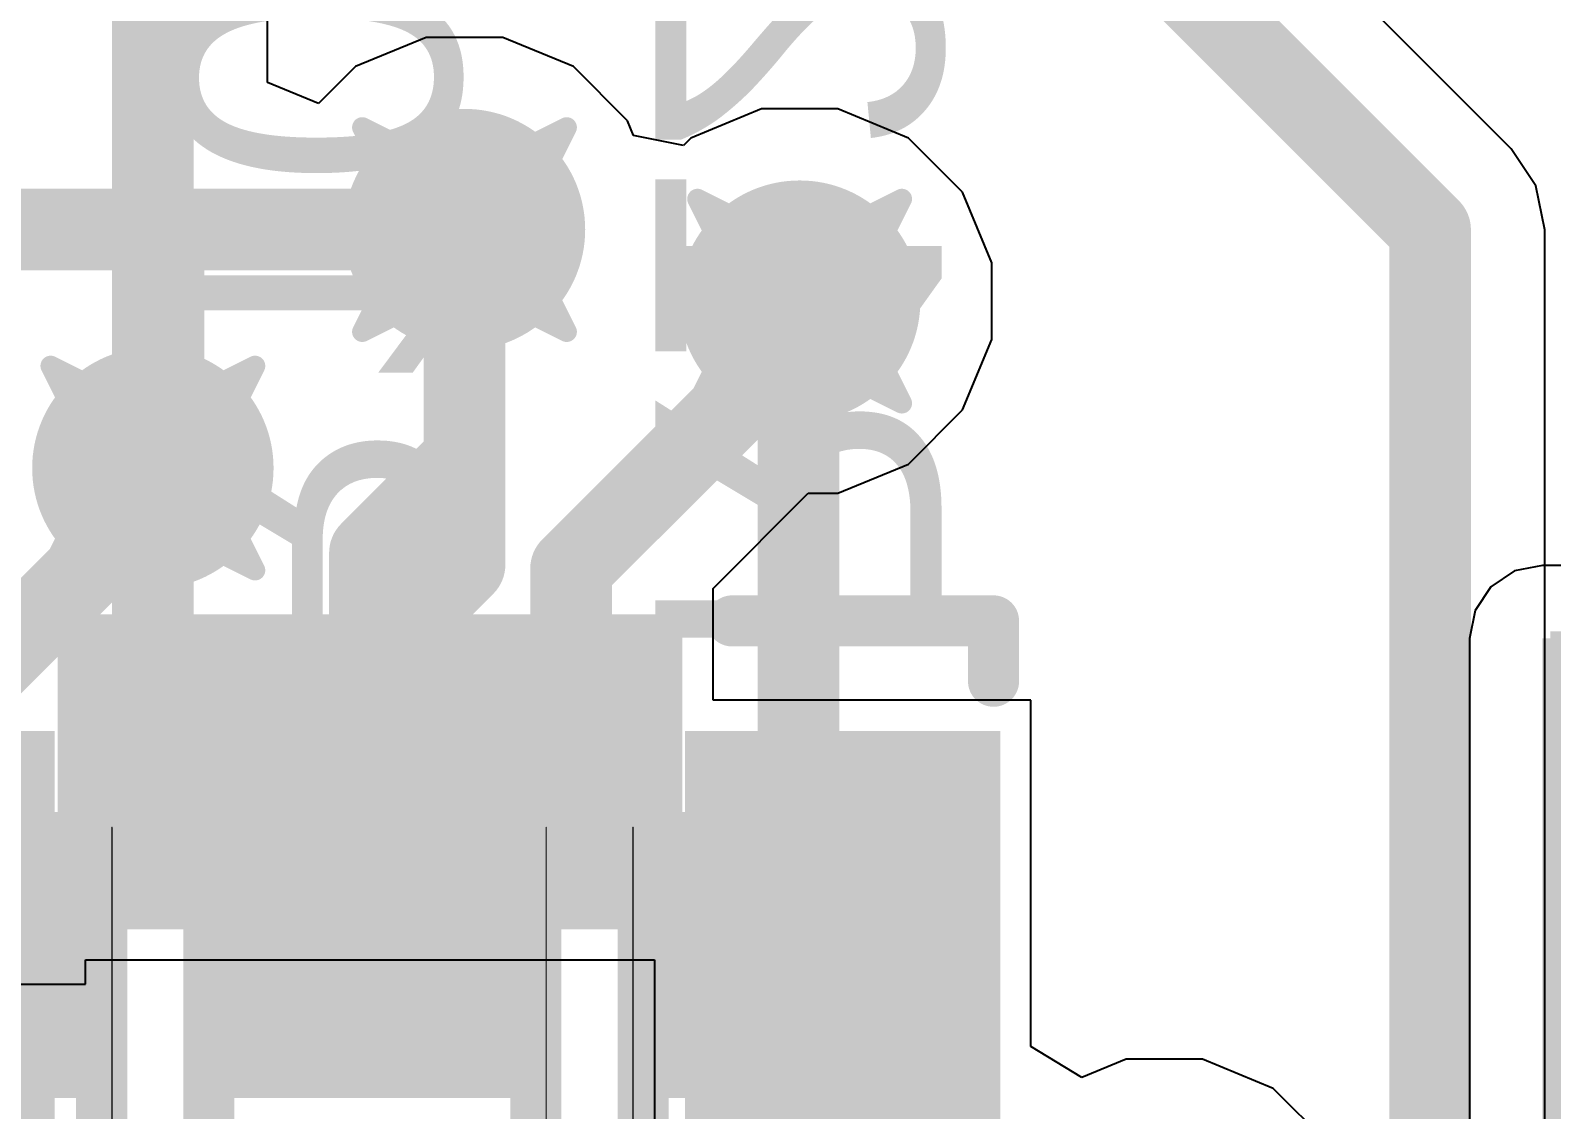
# Model space of a CAD drawing. Header units: inches. Extents: x -8 to 384, y -12 to 64.
# Drawn here: x 17.247 to 21.028, y 6.068 to 8.75 of the extents above; entities that cross this region are included whole.
import ezdxf

# ---------------------------------------------------------------- set-up
doc = ezdxf.new("R2010")
doc.units = ezdxf.units.IN
for name, color, linetype in [('Board_outline', 216, 'Continuous'), ('Bottom Layer', 5, 'Continuous'), ('Bottom Overlay', 54, 'Continuous'), ('Bottom Paste', 16, 'Continuous'), ('Bottom Solder', 6, 'Continuous'), ('Drill Drawing', 1, 'Continuous'), ('Top Layer', 1, 'Continuous'), ('Top Overlay', 2, 'Continuous'), ('Top Paste', 8, 'Continuous'), ('Top Solder', 216, 'Continuous'), ('Via Holes', 16, 'Continuous')]:
    doc.layers.add(name, color=color, linetype=linetype)
doc.styles.add('Arial', font='', dxfattribs={"height": 0.2})
doc.styles.get('Arial').set_extended_font_data('Arial')

# ---------------------------------------------------------------- blocks, each defined once
blk = doc.blocks.new('14_LGA__2_5_3__43')
at = {"layer": 'Top Layer'}
for points in [[(-0.675, 0.635), (-0.675, 1.215), (-0.325, 1.215), (-0.325, 0.635)], [(-0.175, 0.635), (-0.175, 1.215), (0.175, 1.215), (0.175, 0.635)], [(0.325, 0.635), (0.325, 1.215), (0.675, 1.215), (0.675, 0.635)], [(-0.885, 0.575), (-1.465, 0.575), (-1.465, 0.925), (-0.885, 0.925)], [(1.465, 0.575), (0.885, 0.575), (0.885, 0.925), (1.465, 0.925)], [(-0.885, 0.075), (-1.465, 0.075), (-1.465, 0.425), (-0.885, 0.425)], [(1.465, 0.075), (0.885, 0.075), (0.885, 0.425), (1.465, 0.425)], [(-0.885, -0.425), (-1.465, -0.425), (-1.465, -0.075), (-0.885, -0.075)], [(1.465, -0.425), (0.885, -0.425), (0.885, -0.075), (1.465, -0.075)], [(-0.885, -0.925), (-1.465, -0.925), (-1.465, -0.575), (-0.885, -0.575)], [(1.465, -0.925), (0.885, -0.925), (0.885, -0.575), (1.465, -0.575)], [(-0.675, -1.215), (-0.675, -0.635), (-0.325, -0.635), (-0.325, -1.215)], [(-0.175, -1.215), (-0.175, -0.635), (0.175, -0.635), (0.175, -1.215)], [(0.325, -1.215), (0.325, -0.635), (0.675, -0.635), (0.675, -1.215)]]:
    blk.add_hatch(color=1, dxfattribs=at).paths.add_polyline_path(points)
at = {"layer": 'Top Paste'}
for points in [[(-0.675, 0.635), (-0.675, 1.215), (-0.325, 1.215), (-0.325, 0.635)], [(-0.175, 0.635), (-0.175, 1.215), (0.175, 1.215), (0.175, 0.635)], [(0.325, 0.635), (0.325, 1.215), (0.675, 1.215), (0.675, 0.635)], [(-0.885, 0.575), (-1.465, 0.575), (-1.465, 0.925), (-0.885, 0.925)], [(1.465, 0.575), (0.885, 0.575), (0.885, 0.925), (1.465, 0.925)], [(-0.885, 0.075), (-1.465, 0.075), (-1.465, 0.425), (-0.885, 0.425)], [(1.465, 0.075), (0.885, 0.075), (0.885, 0.425), (1.465, 0.425)], [(-0.885, -0.425), (-1.465, -0.425), (-1.465, -0.075), (-0.885, -0.075)], [(1.465, -0.425), (0.885, -0.425), (0.885, -0.075), (1.465, -0.075)], [(-0.885, -0.925), (-1.465, -0.925), (-1.465, -0.575), (-0.885, -0.575)], [(1.465, -0.925), (0.885, -0.925), (0.885, -0.575), (1.465, -0.575)], [(-0.675, -1.215), (-0.675, -0.635), (-0.325, -0.635), (-0.325, -1.215)], [(-0.175, -1.215), (-0.175, -0.635), (0.175, -0.635), (0.175, -1.215)], [(0.325, -1.215), (0.325, -0.635), (0.675, -0.635), (0.675, -1.215)]]:
    blk.add_hatch(color=8, dxfattribs=at).paths.add_polyline_path(points)
at = {"layer": 'Top Solder'}
for points in [[(-0.7766, 0.5334), (-0.7766, 1.3166), (-0.2234, 1.3166), (-0.2234, 0.5334)], [(-0.2766, 0.5334), (-0.2766, 1.3166), (0.2766, 1.3166), (0.2766, 0.5334)], [(0.2234, 0.5334), (0.2234, 1.3166), (0.7766, 1.3166), (0.7766, 0.5334)], [(-0.7834, 0.4734), (-1.5666, 0.4734), (-1.5666, 1.0266), (-0.7834, 1.0266)], [(1.5666, 0.4734), (0.7834, 0.4734), (0.7834, 1.0266), (1.5666, 1.0266)], [(-0.7834, -0.0266), (-1.5666, -0.0266), (-1.5666, 0.5266), (-0.7834, 0.5266)], [(1.5666, -0.0266), (0.7834, -0.0266), (0.7834, 0.5266), (1.5666, 0.5266)], [(-0.7834, -0.5266), (-1.5666, -0.5266), (-1.5666, 0.0266), (-0.7834, 0.0266)], [(1.5666, -0.5266), (0.7834, -0.5266), (0.7834, 0.0266), (1.5666, 0.0266)], [(-0.7834, -1.0266), (-1.5666, -1.0266), (-1.5666, -0.4734), (-0.7834, -0.4734)], [(1.5666, -1.0266), (0.7834, -1.0266), (0.7834, -0.4734), (1.5666, -0.4734)], [(-0.7766, -1.3166), (-0.7766, -0.5334), (-0.2234, -0.5334), (-0.2234, -1.3166)], [(-0.2766, -1.3166), (-0.2766, -0.5334), (0.2766, -0.5334), (0.2766, -1.3166)], [(0.2234, -1.3166), (0.2234, -0.5334), (0.7766, -0.5334), (0.7766, -1.3166)]]:
    blk.add_hatch(color=216, dxfattribs=at).paths.add_polyline_path(points)
at = {"layer": 'Top Overlay'}
for points in [[(-1.55, 1.15, 0.127, 0.127, 0), (-1.55, 1.3, 0.127, 0.127, 0)], [(-1.55, 1.3, 0.127, 0.127, 0), (-0.9, 1.3, 0.127, 0.127, 0)], [(0.9, 1.3, 0.127, 0.127, 0), (1.55, 1.3, 0.127, 0.127, 0)], [(1.55, 1.15, 0.127, 0.127, 0), (1.55, 1.3, 0.127, 0.127, 0)], [(-1.55, -1.3, 0.127, 0.127, 0), (-1.55, -1.15, 0.127, 0.127, 0)], [(1.55, -1.3, 0.127, 0.127, 0), (1.55, -1.15, 0.127, 0.127, 0)], [(-1.55, -1.3, 0.127, 0.127, 0), (-0.9, -1.3, 0.127, 0.127, 0)], [(0.9, -1.3, 0.127, 0.127, 0), (1.55, -1.3, 0.127, 0.127, 0)]]:
    blk.add_lwpolyline(points, format="xyseb", dxfattribs=at)
for points in [[(-1.5817, 1.3, 0.0635, 0.0635, 1), (-1.5182, 1.3, 0.0635, 0.0635, 1)], [(-1.5817, 1.3, 0.0635, 0.0635, 1), (-1.5182, 1.3, 0.0635, 0.0635, 1)], [(-0.9318, 1.3, 0.0635, 0.0635, 1), (-0.8683, 1.3, 0.0635, 0.0635, 1)], [(0.8683, 1.3, 0.0635, 0.0635, 1), (0.9318, 1.3, 0.0635, 0.0635, 1)], [(1.5182, 1.3, 0.0635, 0.0635, 1), (1.5817, 1.3, 0.0635, 0.0635, 1)], [(1.5182, 1.3, 0.0635, 0.0635, 1), (1.5817, 1.3, 0.0635, 0.0635, 1)], [(-1.5817, 1.15, 0.0635, 0.0635, 1), (-1.5182, 1.15, 0.0635, 0.0635, 1)], [(1.5182, 1.15, 0.0635, 0.0635, 1), (1.5817, 1.15, 0.0635, 0.0635, 1)], [(-1.6944, 0.7366, 0.127, 0.127, 1), (-1.8108, 0.7366, 0.127, 0.127, 1)], [(-1.8425, 0.7366, 0.0635, 0.0635, 1), (-1.779, 0.7366, 0.0635, 0.0635, 1)], [(-1.7262, 0.7366, 0.0635, 0.0635, 1), (-1.6627, 0.7366, 0.0635, 0.0635, 1)], [(-1.5817, -1.15, 0.0635, 0.0635, 1), (-1.5182, -1.15, 0.0635, 0.0635, 1)], [(1.5182, -1.15, 0.0635, 0.0635, 1), (1.5817, -1.15, 0.0635, 0.0635, 1)], [(-1.5817, -1.3, 0.0635, 0.0635, 1), (-1.5182, -1.3, 0.0635, 0.0635, 1)], [(-1.5817, -1.3, 0.0635, 0.0635, 1), (-1.5182, -1.3, 0.0635, 0.0635, 1)], [(-0.9318, -1.3, 0.0635, 0.0635, 1), (-0.8683, -1.3, 0.0635, 0.0635, 1)], [(0.8683, -1.3, 0.0635, 0.0635, 1), (0.9318, -1.3, 0.0635, 0.0635, 1)], [(1.5182, -1.3, 0.0635, 0.0635, 1), (1.5817, -1.3, 0.0635, 0.0635, 1)], [(1.5182, -1.3, 0.0635, 0.0635, 1), (1.5817, -1.3, 0.0635, 0.0635, 1)]]:
    blk.add_lwpolyline(points, format="xyseb", close=True, dxfattribs=at)
blk = doc.blocks.new('R__0402_B_54')
at = {"layer": 'Bottom Layer'}
for points in [[(-0.2413, 0.3175), (-0.2413, -0.3175), (-0.6985, -0.3175), (-0.6985, 0.3175)], [(0.6985, 0.3175), (0.6985, -0.3175), (0.2413, -0.3175), (0.2413, 0.3175)]]:
    blk.add_hatch(color=5, dxfattribs=at).paths.add_polyline_path(points)
at = {"layer": 'Bottom Paste'}
for points in [[(-0.2413, 0.3175), (-0.2413, -0.3175), (-0.6985, -0.3175), (-0.6985, 0.3175)], [(0.6985, 0.3175), (0.6985, -0.3175), (0.2413, -0.3175), (0.2413, 0.3175)]]:
    blk.add_hatch(color=16, dxfattribs=at).paths.add_polyline_path(points)
at = {"layer": 'Bottom Solder'}
for points in [[(-0.1397, 0.4191), (-0.1397, -0.4191), (-0.8001, -0.4191), (-0.8001, 0.4191)], [(0.8001, 0.4191), (0.8001, -0.4191), (0.1397, -0.4191), (0.1397, 0.4191)]]:
    blk.add_hatch(color=6, dxfattribs=at).paths.add_polyline_path(points)
at = {"layer": 'Bottom Overlay'}
for points in [[(-0.7874, 0.4064, 0.127, 0.127, 0), (0.7874, 0.4064, 0.127, 0.127, 0)], [(-0.7874, 0.4064, 0.127, 0.127, 0), (-0.7874, -0.4064, 0.127, 0.127, 0)], [(0.7874, 0.4064, 0.127, 0.127, 0), (0.7874, -0.4064, 0.127, 0.127, 0)], [(-0.8128, 0.4318, 0.00323, 0.00323, 0), (0.8128, 0.4318, 0.00323, 0.00323, 0)], [(-0.7874, -0.4064, 0.127, 0.127, 0), (0.7874, -0.4064, 0.127, 0.127, 0)]]:
    blk.add_lwpolyline(points, format="xyseb", dxfattribs=at)
for points in [[(-0.8191, 0.4064, 0.0635, 0.0635, 1), (-0.7556, 0.4064, 0.0635, 0.0635, 1)], [(-0.8191, 0.4064, 0.0635, 0.0635, 1), (-0.7556, 0.4064, 0.0635, 0.0635, 1)], [(0.7556, 0.4064, 0.0635, 0.0635, 1), (0.8191, 0.4064, 0.0635, 0.0635, 1)], [(0.7556, 0.4064, 0.0635, 0.0635, 1), (0.8191, 0.4064, 0.0635, 0.0635, 1)], [(-0.8136, 0.4318, 0.00161, 0.00161, 1), (-0.812, 0.4318, 0.00161, 0.00161, 1)], [(0.812, 0.4318, 0.00161, 0.00161, 1), (0.8136, 0.4318, 0.00161, 0.00161, 1)], [(-0.8191, -0.4064, 0.0635, 0.0635, 1), (-0.7556, -0.4064, 0.0635, 0.0635, 1)], [(-0.8191, -0.4064, 0.0635, 0.0635, 1), (-0.7556, -0.4064, 0.0635, 0.0635, 1)], [(0.7556, -0.4064, 0.0635, 0.0635, 1), (0.8191, -0.4064, 0.0635, 0.0635, 1)], [(0.7556, -0.4064, 0.0635, 0.0635, 1), (0.8191, -0.4064, 0.0635, 0.0635, 1)]]:
    blk.add_lwpolyline(points, format="xyseb", close=True, dxfattribs=at)
blk = doc.blocks.new('R__0402_B_55')
at = {"layer": 'Bottom Layer'}
for points in [[(-0.2413, 0.3175), (-0.2413, -0.3175), (-0.6985, -0.3175), (-0.6985, 0.3175)], [(0.6985, 0.3175), (0.6985, -0.3175), (0.2413, -0.3175), (0.2413, 0.3175)]]:
    blk.add_hatch(color=5, dxfattribs=at).paths.add_polyline_path(points)
at = {"layer": 'Bottom Paste'}
for points in [[(-0.2413, 0.3175), (-0.2413, -0.3175), (-0.6985, -0.3175), (-0.6985, 0.3175)], [(0.6985, 0.3175), (0.6985, -0.3175), (0.2413, -0.3175), (0.2413, 0.3175)]]:
    blk.add_hatch(color=16, dxfattribs=at).paths.add_polyline_path(points)
at = {"layer": 'Bottom Solder'}
for points in [[(-0.1397, 0.4191), (-0.1397, -0.4191), (-0.8001, -0.4191), (-0.8001, 0.4191)], [(0.8001, 0.4191), (0.8001, -0.4191), (0.1397, -0.4191), (0.1397, 0.4191)]]:
    blk.add_hatch(color=6, dxfattribs=at).paths.add_polyline_path(points)
at = {"layer": 'Bottom Overlay'}
for points in [[(0.7874, 0.4064, 0.127, 0.127, 0), (-0.7874, 0.4064, 0.127, 0.127, 0)], [(-0.7874, -0.4064, 0.127, 0.127, 0), (-0.7874, 0.4064, 0.127, 0.127, 0)], [(0.7874, -0.4064, 0.127, 0.127, 0), (0.7874, 0.4064, 0.127, 0.127, 0)], [(0.8128, 0.4318, 0.00323, 0.00323, 0), (-0.8128, 0.4318, 0.00323, 0.00323, 0)], [(0.7874, -0.4064, 0.127, 0.127, 0), (-0.7874, -0.4064, 0.127, 0.127, 0)]]:
    blk.add_lwpolyline(points, format="xyseb", dxfattribs=at)
for points in [[(-0.8191, 0.4064, 0.0635, 0.0635, 1), (-0.7556, 0.4064, 0.0635, 0.0635, 1)], [(-0.8191, 0.4064, 0.0635, 0.0635, 1), (-0.7556, 0.4064, 0.0635, 0.0635, 1)], [(0.7556, 0.4064, 0.0635, 0.0635, 1), (0.8191, 0.4064, 0.0635, 0.0635, 1)], [(0.7556, 0.4064, 0.0635, 0.0635, 1), (0.8191, 0.4064, 0.0635, 0.0635, 1)], [(-0.8136, 0.4318, 0.00161, 0.00161, 1), (-0.812, 0.4318, 0.00161, 0.00161, 1)], [(0.812, 0.4318, 0.00161, 0.00161, 1), (0.8136, 0.4318, 0.00161, 0.00161, 1)], [(-0.8191, -0.4064, 0.0635, 0.0635, 1), (-0.7556, -0.4064, 0.0635, 0.0635, 1)], [(-0.8191, -0.4064, 0.0635, 0.0635, 1), (-0.7556, -0.4064, 0.0635, 0.0635, 1)], [(0.7556, -0.4064, 0.0635, 0.0635, 1), (0.8191, -0.4064, 0.0635, 0.0635, 1)], [(0.7556, -0.4064, 0.0635, 0.0635, 1), (0.8191, -0.4064, 0.0635, 0.0635, 1)]]:
    blk.add_lwpolyline(points, format="xyseb", close=True, dxfattribs=at)
blk = doc.blocks.new('R__0402_B_56')
at = {"layer": 'Bottom Layer'}
for points in [[(-0.2413, 0.3175), (-0.2413, -0.3175), (-0.6985, -0.3175), (-0.6985, 0.3175)], [(0.6985, 0.3175), (0.6985, -0.3175), (0.2413, -0.3175), (0.2413, 0.3175)]]:
    blk.add_hatch(color=5, dxfattribs=at).paths.add_polyline_path(points)
at = {"layer": 'Bottom Paste'}
for points in [[(-0.2413, 0.3175), (-0.2413, -0.3175), (-0.6985, -0.3175), (-0.6985, 0.3175)], [(0.6985, 0.3175), (0.6985, -0.3175), (0.2413, -0.3175), (0.2413, 0.3175)]]:
    blk.add_hatch(color=16, dxfattribs=at).paths.add_polyline_path(points)
at = {"layer": 'Bottom Solder'}
for points in [[(-0.1397, 0.4191), (-0.1397, -0.4191), (-0.8001, -0.4191), (-0.8001, 0.4191)], [(0.8001, 0.4191), (0.8001, -0.4191), (0.1397, -0.4191), (0.1397, 0.4191)]]:
    blk.add_hatch(color=6, dxfattribs=at).paths.add_polyline_path(points)
at = {"layer": 'Bottom Overlay'}
for points in [[(0.7874, 0.4064, 0.127, 0.127, 0), (-0.7874, 0.4064, 0.127, 0.127, 0)], [(-0.7874, -0.4064, 0.127, 0.127, 0), (-0.7874, 0.4064, 0.127, 0.127, 0)], [(0.7874, -0.4064, 0.127, 0.127, 0), (0.7874, 0.4064, 0.127, 0.127, 0)], [(0.8128, 0.4318, 0.00323, 0.00323, 0), (-0.8128, 0.4318, 0.00323, 0.00323, 0)], [(0.7874, -0.4064, 0.127, 0.127, 0), (-0.7874, -0.4064, 0.127, 0.127, 0)]]:
    blk.add_lwpolyline(points, format="xyseb", dxfattribs=at)
for points in [[(-0.8191, 0.4064, 0.0635, 0.0635, 1), (-0.7556, 0.4064, 0.0635, 0.0635, 1)], [(-0.8191, 0.4064, 0.0635, 0.0635, 1), (-0.7556, 0.4064, 0.0635, 0.0635, 1)], [(0.7556, 0.4064, 0.0635, 0.0635, 1), (0.8191, 0.4064, 0.0635, 0.0635, 1)], [(0.7556, 0.4064, 0.0635, 0.0635, 1), (0.8191, 0.4064, 0.0635, 0.0635, 1)], [(-0.8136, 0.4318, 0.00161, 0.00161, 1), (-0.812, 0.4318, 0.00161, 0.00161, 1)], [(0.812, 0.4318, 0.00161, 0.00161, 1), (0.8136, 0.4318, 0.00161, 0.00161, 1)], [(-0.8191, -0.4064, 0.0635, 0.0635, 1), (-0.7556, -0.4064, 0.0635, 0.0635, 1)], [(-0.8191, -0.4064, 0.0635, 0.0635, 1), (-0.7556, -0.4064, 0.0635, 0.0635, 1)], [(0.7556, -0.4064, 0.0635, 0.0635, 1), (0.8191, -0.4064, 0.0635, 0.0635, 1)], [(0.7556, -0.4064, 0.0635, 0.0635, 1), (0.8191, -0.4064, 0.0635, 0.0635, 1)]]:
    blk.add_lwpolyline(points, format="xyseb", close=True, dxfattribs=at)
blk = doc.blocks.new('LVC505040_6R8M_N_66')
at = {"layer": 'Top Solder'}
blk.add_hatch(color=216, dxfattribs=at).paths.add_polyline_path([(0.8984, 2.2016), (2.7016, 2.2016), (2.7016, -2.2016), (0.8984, -2.2016)])

msp = doc.modelspace()

# ---------------------------------------------------------------- hatches: boundary and pattern name
at = {"layer": 'Bottom Layer'}
h = msp.add_hatch(color=5, dxfattribs=at)
edge = h.paths.add_edge_path()
edge.add_arc((18.3263, 8.2553), 0.3, 0, 360)
h = msp.add_hatch(color=5, dxfattribs=at)
edge = h.paths.add_edge_path()
edge.add_arc((19.1594, 8.0774), 0.3, 0, 360)
h = msp.add_hatch(color=5, dxfattribs=at)
edge = h.paths.add_edge_path()
edge.add_arc((17.5517, 7.6624), 0.3, 0, 360)
at = {"layer": 'Top Layer'}
h = msp.add_hatch(color=1, dxfattribs=at)
edge = h.paths.add_edge_path()
edge.add_arc((18.3263, 8.2553), 0.3, 0, 360)
h = msp.add_hatch(color=1, dxfattribs=at)
edge = h.paths.add_edge_path()
edge.add_arc((19.1594, 8.0774), 0.3, 0, 360)
h = msp.add_hatch(color=1, dxfattribs=at)
edge = h.paths.add_edge_path()
edge.add_arc((17.5517, 7.6624), 0.3, 0, 360)
msp.add_hatch(color=1, dxfattribs=at).paths.add_polyline_path([(21.0058, 2.921), (23.1648, 2.921), (23.1648, 7.239), (21.0058, 7.239)])
at = {"layer": 'Via Holes'}
h = msp.add_hatch(color=7, dxfattribs=at)
edge = h.paths.add_edge_path()
edge.add_arc((18.3263, 8.2553), 0.15, 0, 360)
h = msp.add_hatch(color=7, dxfattribs=at)
edge = h.paths.add_edge_path()
edge.add_arc((19.1594, 8.0774), 0.15, 0, 360)
h = msp.add_hatch(color=7, dxfattribs=at)
edge = h.paths.add_edge_path()
edge.add_arc((17.5517, 7.6624), 0.15, 0, 360)

# ---------------------------------------------------------------- linework, layer by layer
at = {"layer": 'Board_outline'}
msp.add_lwpolyline([(37.5368, 13.3604, 0.254, 0.254, 1), (-7.4632, 13.3604, 0.254, 0.254, 1)], format="xyseb", close=True, dxfattribs=at)
at = {"layer": 'Bottom Layer'}
for p, q in [((20.9278, 8.4564), (20.2403, 9.144)), ((20.9896, 8.364), (20.9278, 8.4564)), ((20.9278, 8.4564), (20.9278, 8.4564)), ((21.0113, 8.255), (20.9896, 8.364)), ((21.0113, 2.7178), (21.0113, 8.255))]:
    msp.add_line(p, q, dxfattribs=at)
for points in [[(19.9136, 9.0678, 0.2032, 0.2032, 0), (20.7264, 8.255, 0.2032, 0.2032, 0)], [(16.8608, 8.2553, 0.2032, 0.2032, 0), (18.3263, 8.2553, 0.2032, 0.2032, 0)], [(18.3263, 7.4219, 0.2032, 0.2032, 0), (18.3263, 8.2553, 0.2032, 0.2032, 0)], [(20.7264, 2.7178, 0.2032, 0.2032, 0), (20.7264, 8.255, 0.2032, 0.2032, 0)], [(19.1564, 8.0744, 0.2032, 0.2032, 0), (19.1594, 8.0774, 0.2032, 0.2032, 0)], [(19.1564, 6.4468, 0.2032, 0.2032, 0), (19.1564, 8.0744, 0.2032, 0.2032, 0)], [(17.5517, 7.5735, 0.2032, 0.2032, 0), (17.5517, 7.6624, 0.2032, 0.2032, 0)], [(17.018, 7.0398, 0.2032, 0.2032, 0), (17.5517, 7.5735, 0.2032, 0.2032, 0)], [(18.1008, 7.1965, 0.2032, 0.2032, 0), (18.3263, 7.4219, 0.2032, 0.2032, 0)], [(18.1008, 6.4295, 0.2032, 0.2032, 0), (18.1008, 7.1965, 0.2032, 0.2032, 0)], [(19.1564, 6.4468, 0.2032, 0.2032, 0), (19.177, 6.4262, 0.2032, 0.2032, 0)], [(18.0975, 6.4262, 0.2032, 0.2032, 0), (18.1008, 6.4295, 0.2032, 0.2032, 0)]]:
    msp.add_lwpolyline(points, format="xyseb", dxfattribs=at)
for points in [[(18.2755, 8.2553, 0.1016, 0.1016, 1), (18.3771, 8.2553, 0.1016, 0.1016, 1)], [(18.2755, 8.2553, 0.1016, 0.1016, 1), (18.3771, 8.2553, 0.1016, 0.1016, 1)], [(20.6756, 8.255, 0.1016, 0.1016, 1), (20.7772, 8.255, 0.1016, 0.1016, 1)], [(20.6756, 8.255, 0.1016, 0.1016, 1), (20.7772, 8.255, 0.1016, 0.1016, 1)], [(19.1056, 8.0744, 0.1016, 0.1016, 1), (19.2072, 8.0744, 0.1016, 0.1016, 1)], [(19.1056, 8.0744, 0.1016, 0.1016, 1), (19.2072, 8.0744, 0.1016, 0.1016, 1)], [(19.1086, 8.0774, 0.1016, 0.1016, 1), (19.2102, 8.0774, 0.1016, 0.1016, 1)], [(17.5009, 7.6624, 0.1016, 0.1016, 1), (17.6025, 7.6624, 0.1016, 0.1016, 1)], [(17.5009, 7.5735, 0.1016, 0.1016, 1), (17.6025, 7.5735, 0.1016, 0.1016, 1)], [(17.5009, 7.5735, 0.1016, 0.1016, 1), (17.6025, 7.5735, 0.1016, 0.1016, 1)], [(18.2755, 7.4219, 0.1016, 0.1016, 1), (18.3771, 7.4219, 0.1016, 0.1016, 1)], [(18.2755, 7.4219, 0.1016, 0.1016, 1), (18.3771, 7.4219, 0.1016, 0.1016, 1)], [(18.05, 7.1965, 0.1016, 0.1016, 1), (18.1516, 7.1965, 0.1016, 0.1016, 1)], [(18.05, 7.1965, 0.1016, 0.1016, 1), (18.1516, 7.1965, 0.1016, 0.1016, 1)], [(19.1056, 6.4468, 0.1016, 0.1016, 1), (19.2072, 6.4468, 0.1016, 0.1016, 1)], [(19.1056, 6.4468, 0.1016, 0.1016, 1), (19.2072, 6.4468, 0.1016, 0.1016, 1)], [(18.0467, 6.4262, 0.1016, 0.1016, 1), (18.1483, 6.4262, 0.1016, 0.1016, 1)], [(18.05, 6.4295, 0.1016, 0.1016, 1), (18.1516, 6.4295, 0.1016, 0.1016, 1)], [(18.05, 6.4295, 0.1016, 0.1016, 1), (18.1516, 6.4295, 0.1016, 0.1016, 1)], [(19.1262, 6.4262, 0.1016, 0.1016, 1), (19.2278, 6.4262, 0.1016, 0.1016, 1)]]:
    msp.add_lwpolyline(points, format="xyseb", close=True, dxfattribs=at)
at = {"layer": 'Drill Drawing'}
for points in [[(18.0723, 8.5093, 0.0508, 0.0508, 0), (18.3263, 8.3823, 0.0508, 0.0508, 0)], [(18.0723, 8.5093, 0.0508, 0.0508, 0), (18.1993, 8.2553, 0.0508, 0.0508, 0)], [(18.3263, 8.3823, 0.0508, 0.0508, 0), (18.5803, 8.5093, 0.0508, 0.0508, 0)], [(18.4533, 8.2553, 0.0508, 0.0508, 0), (18.5803, 8.5093, 0.0508, 0.0508, 0)], [(18.9054, 8.3314, 0.0508, 0.0508, 0), (19.1594, 8.2044, 0.0508, 0.0508, 0)], [(18.9054, 8.3314, 0.0508, 0.0508, 0), (19.0324, 8.0774, 0.0508, 0.0508, 0)], [(19.1594, 8.2044, 0.0508, 0.0508, 0), (19.4134, 8.3314, 0.0508, 0.0508, 0)], [(19.2864, 8.0774, 0.0508, 0.0508, 0), (19.4134, 8.3314, 0.0508, 0.0508, 0)], [(18.0723, 8.0013, 0.0508, 0.0508, 0), (18.1993, 8.2553, 0.0508, 0.0508, 0)], [(18.4533, 8.2553, 0.0508, 0.0508, 0), (18.5803, 8.0013, 0.0508, 0.0508, 0)], [(18.0723, 8.0013, 0.0508, 0.0508, 0), (18.3263, 8.1283, 0.0508, 0.0508, 0)], [(18.3263, 8.1283, 0.0508, 0.0508, 0), (18.5803, 8.0013, 0.0508, 0.0508, 0)], [(18.9054, 7.8234, 0.0508, 0.0508, 0), (19.0324, 8.0774, 0.0508, 0.0508, 0)], [(19.2864, 8.0774, 0.0508, 0.0508, 0), (19.4134, 7.8234, 0.0508, 0.0508, 0)], [(17.2977, 7.9164, 0.0508, 0.0508, 0), (17.5517, 7.7894, 0.0508, 0.0508, 0)], [(17.2977, 7.9164, 0.0508, 0.0508, 0), (17.4247, 7.6624, 0.0508, 0.0508, 0)], [(17.5517, 7.7894, 0.0508, 0.0508, 0), (17.8057, 7.9164, 0.0508, 0.0508, 0)], [(17.6787, 7.6624, 0.0508, 0.0508, 0), (17.8057, 7.9164, 0.0508, 0.0508, 0)], [(18.9054, 7.8234, 0.0508, 0.0508, 0), (19.1594, 7.9504, 0.0508, 0.0508, 0)], [(19.1594, 7.9504, 0.0508, 0.0508, 0), (19.4134, 7.8234, 0.0508, 0.0508, 0)], [(17.2977, 7.4084, 0.0508, 0.0508, 0), (17.4247, 7.6624, 0.0508, 0.0508, 0)], [(17.6787, 7.6624, 0.0508, 0.0508, 0), (17.8057, 7.4084, 0.0508, 0.0508, 0)], [(17.2977, 7.4084, 0.0508, 0.0508, 0), (17.5517, 7.5354, 0.0508, 0.0508, 0)], [(17.5517, 7.5354, 0.0508, 0.0508, 0), (17.8057, 7.4084, 0.0508, 0.0508, 0)]]:
    msp.add_lwpolyline(points, format="xyseb", dxfattribs=at)
for points in [[(18.0596, 8.5093, 0.0254, 0.0254, 1), (18.085, 8.5093, 0.0254, 0.0254, 1)], [(18.0596, 8.5093, 0.0254, 0.0254, 1), (18.085, 8.5093, 0.0254, 0.0254, 1)], [(18.5676, 8.5093, 0.0254, 0.0254, 1), (18.593, 8.5093, 0.0254, 0.0254, 1)], [(18.5676, 8.5093, 0.0254, 0.0254, 1), (18.593, 8.5093, 0.0254, 0.0254, 1)], [(18.3136, 8.3823, 0.0254, 0.0254, 1), (18.339, 8.3823, 0.0254, 0.0254, 1)], [(18.3136, 8.3823, 0.0254, 0.0254, 1), (18.339, 8.3823, 0.0254, 0.0254, 1)], [(18.8927, 8.3314, 0.0254, 0.0254, 1), (18.9181, 8.3314, 0.0254, 0.0254, 1)], [(18.8927, 8.3314, 0.0254, 0.0254, 1), (18.9181, 8.3314, 0.0254, 0.0254, 1)], [(19.4007, 8.3314, 0.0254, 0.0254, 1), (19.4261, 8.3314, 0.0254, 0.0254, 1)], [(19.4007, 8.3314, 0.0254, 0.0254, 1), (19.4261, 8.3314, 0.0254, 0.0254, 1)], [(18.1866, 8.2553, 0.0254, 0.0254, 1), (18.212, 8.2553, 0.0254, 0.0254, 1)], [(18.1866, 8.2553, 0.0254, 0.0254, 1), (18.212, 8.2553, 0.0254, 0.0254, 1)], [(18.4406, 8.2553, 0.0254, 0.0254, 1), (18.466, 8.2553, 0.0254, 0.0254, 1)], [(18.4406, 8.2553, 0.0254, 0.0254, 1), (18.466, 8.2553, 0.0254, 0.0254, 1)], [(19.1467, 8.2044, 0.0254, 0.0254, 1), (19.1721, 8.2044, 0.0254, 0.0254, 1)], [(19.1467, 8.2044, 0.0254, 0.0254, 1), (19.1721, 8.2044, 0.0254, 0.0254, 1)], [(18.3136, 8.1283, 0.0254, 0.0254, 1), (18.339, 8.1283, 0.0254, 0.0254, 1)], [(18.3136, 8.1283, 0.0254, 0.0254, 1), (18.339, 8.1283, 0.0254, 0.0254, 1)], [(19.0197, 8.0774, 0.0254, 0.0254, 1), (19.0451, 8.0774, 0.0254, 0.0254, 1)], [(19.0197, 8.0774, 0.0254, 0.0254, 1), (19.0451, 8.0774, 0.0254, 0.0254, 1)], [(19.2737, 8.0774, 0.0254, 0.0254, 1), (19.2991, 8.0774, 0.0254, 0.0254, 1)], [(19.2737, 8.0774, 0.0254, 0.0254, 1), (19.2991, 8.0774, 0.0254, 0.0254, 1)], [(18.0596, 8.0013, 0.0254, 0.0254, 1), (18.085, 8.0013, 0.0254, 0.0254, 1)], [(18.0596, 8.0013, 0.0254, 0.0254, 1), (18.085, 8.0013, 0.0254, 0.0254, 1)], [(18.5676, 8.0013, 0.0254, 0.0254, 1), (18.593, 8.0013, 0.0254, 0.0254, 1)], [(18.5676, 8.0013, 0.0254, 0.0254, 1), (18.593, 8.0013, 0.0254, 0.0254, 1)], [(17.285, 7.9164, 0.0254, 0.0254, 1), (17.3104, 7.9164, 0.0254, 0.0254, 1)], [(17.285, 7.9164, 0.0254, 0.0254, 1), (17.3104, 7.9164, 0.0254, 0.0254, 1)], [(17.793, 7.9164, 0.0254, 0.0254, 1), (17.8184, 7.9164, 0.0254, 0.0254, 1)], [(17.793, 7.9164, 0.0254, 0.0254, 1), (17.8184, 7.9164, 0.0254, 0.0254, 1)], [(19.1467, 7.9504, 0.0254, 0.0254, 1), (19.1721, 7.9504, 0.0254, 0.0254, 1)], [(19.1467, 7.9504, 0.0254, 0.0254, 1), (19.1721, 7.9504, 0.0254, 0.0254, 1)], [(18.8927, 7.8234, 0.0254, 0.0254, 1), (18.9181, 7.8234, 0.0254, 0.0254, 1)], [(18.8927, 7.8234, 0.0254, 0.0254, 1), (18.9181, 7.8234, 0.0254, 0.0254, 1)], [(19.4007, 7.8234, 0.0254, 0.0254, 1), (19.4261, 7.8234, 0.0254, 0.0254, 1)], [(19.4007, 7.8234, 0.0254, 0.0254, 1), (19.4261, 7.8234, 0.0254, 0.0254, 1)], [(17.539, 7.7894, 0.0254, 0.0254, 1), (17.5644, 7.7894, 0.0254, 0.0254, 1)], [(17.539, 7.7894, 0.0254, 0.0254, 1), (17.5644, 7.7894, 0.0254, 0.0254, 1)], [(17.412, 7.6624, 0.0254, 0.0254, 1), (17.4374, 7.6624, 0.0254, 0.0254, 1)], [(17.412, 7.6624, 0.0254, 0.0254, 1), (17.4374, 7.6624, 0.0254, 0.0254, 1)], [(17.666, 7.6624, 0.0254, 0.0254, 1), (17.6914, 7.6624, 0.0254, 0.0254, 1)], [(17.666, 7.6624, 0.0254, 0.0254, 1), (17.6914, 7.6624, 0.0254, 0.0254, 1)], [(17.539, 7.5354, 0.0254, 0.0254, 1), (17.5644, 7.5354, 0.0254, 0.0254, 1)], [(17.539, 7.5354, 0.0254, 0.0254, 1), (17.5644, 7.5354, 0.0254, 0.0254, 1)], [(17.285, 7.4084, 0.0254, 0.0254, 1), (17.3104, 7.4084, 0.0254, 0.0254, 1)], [(17.285, 7.4084, 0.0254, 0.0254, 1), (17.3104, 7.4084, 0.0254, 0.0254, 1)], [(17.793, 7.4084, 0.0254, 0.0254, 1), (17.8184, 7.4084, 0.0254, 0.0254, 1)], [(17.793, 7.4084, 0.0254, 0.0254, 1), (17.8184, 7.4084, 0.0254, 0.0254, 1)]]:
    msp.add_lwpolyline(points, format="xyseb", close=True, dxfattribs=at)
at = {"layer": 'Top Layer'}
for p, q in [((17.8365, 8.6209), (17.8365, 9.4739)), ((18.2312, 8.7331), (18.0556, 8.6603)), ((18.4213, 8.7331), (18.2312, 8.7331)), ((18.5969, 8.6603), (18.4213, 8.7331)), ((18.0556, 8.6603), (17.9635, 8.5683)), ((18.7313, 8.5259), (18.5969, 8.6603)), ((17.9635, 8.5683), (17.8365, 8.6209)), ((19.0644, 8.5552), (18.8888, 8.4825)), ((19.2545, 8.5552), (19.0644, 8.5552)), ((19.4301, 8.4825), (19.2545, 8.5552)), ((18.7464, 8.4894), (18.7313, 8.5259)), ((18.871, 8.4647), (18.7464, 8.4894)), ((18.8888, 8.4825), (18.871, 8.4647)), ((19.5645, 8.3481), (19.4301, 8.4825)), ((19.6372, 8.1724), (19.5645, 8.3481)), ((19.6372, 7.9824), (19.6372, 8.1724)), ((19.5645, 7.8068), (19.6372, 7.9824)), ((19.4301, 7.6723), (19.5645, 7.8068)), ((19.2545, 7.5996), (19.4301, 7.6723)), ((18.9442, 7.3629), (19.1809, 7.5996)), ((19.1809, 7.5996), (19.2545, 7.5996)), ((21.0058, 7.4203), (20.9364, 7.4065)), ((21.1074, 7.4203), (21.0058, 7.4203)), ((20.9364, 7.4065), (20.8776, 7.3672)), ((18.9442, 7.0852), (18.9442, 7.3629)), ((20.8776, 7.3672), (20.8383, 7.3084)), ((20.8383, 7.3084), (20.8245, 7.239)), ((20.8245, 7.239), (20.8245, 2.921)), ((19.7342, 7.0852), (18.9442, 7.0852)), ((19.7342, 6.2248), (19.7342, 7.0852)), ((17.3842, 6.3796), (17.3842, 6.4396)), ((17.3842, 6.4396), (18.7986, 6.4396)), ((18.7986, 6.4396), (18.7986, 5.8796)), ((16.4486, 6.3796), (17.3842, 6.3796)), ((19.8612, 6.1473), (19.7342, 6.2248)), ((19.971, 6.1928), (19.8612, 6.1473)), ((20.161, 6.1928), (19.971, 6.1928)), ((20.3367, 6.1201), (20.161, 6.1928)), ((20.4711, 5.9857), (20.3367, 6.1201))]:
    msp.add_line(p, q, dxfattribs=at)
for points in [[(17.5517, 7.6624, 0.2032, 0.2032, 0), (17.5517, 9.4739, 0.2032, 0.2032, 0)], [(18.3263, 7.6866, 0.2032, 0.2032, 0), (18.3263, 8.1791, 0.2032, 0.2032, 0)], [(19.1594, 7.981, 0.2032, 0.2032, 0), (19.1594, 8.0774, 0.2032, 0.2032, 0)], [(18.5914, 7.413, 0.2032, 0.2032, 0), (19.1594, 7.981, 0.2032, 0.2032, 0)], [(17.5517, 6.9471, 0.2032, 0.2032, 0), (17.5517, 7.6624, 0.2032, 0.2032, 0)], [(18.137, 7.4974, 0.2032, 0.2032, 0), (18.3263, 7.6866, 0.2032, 0.2032, 0)], [(18.0914, 7.4518, 0.2032, 0.2032, 0), (18.137, 7.4974, 0.2032, 0.2032, 0)], [(18.0914, 6.9074, 0.2032, 0.2032, 0), (18.0914, 7.4518, 0.2032, 0.2032, 0)], [(18.5914, 6.9074, 0.2032, 0.2032, 0), (18.5914, 7.413, 0.2032, 0.2032, 0)], [(17.5517, 6.9471, 0.2032, 0.2032, 0), (17.5914, 6.9074, 0.2032, 0.2032, 0)]]:
    msp.add_lwpolyline(points, format="xyseb", dxfattribs=at)
for points in [[(18.2755, 8.1791, 0.1016, 0.1016, 1), (18.3771, 8.1791, 0.1016, 0.1016, 1)], [(19.1086, 8.0774, 0.1016, 0.1016, 1), (19.2102, 8.0774, 0.1016, 0.1016, 1)], [(19.1086, 7.981, 0.1016, 0.1016, 1), (19.2102, 7.981, 0.1016, 0.1016, 1)], [(19.1086, 7.981, 0.1016, 0.1016, 1), (19.2102, 7.981, 0.1016, 0.1016, 1)], [(17.5009, 7.6624, 0.1016, 0.1016, 1), (17.6025, 7.6624, 0.1016, 0.1016, 1)], [(17.5009, 7.6624, 0.1016, 0.1016, 1), (17.6025, 7.6624, 0.1016, 0.1016, 1)], [(18.2755, 7.6866, 0.1016, 0.1016, 1), (18.3771, 7.6866, 0.1016, 0.1016, 1)], [(18.2755, 7.6866, 0.1016, 0.1016, 1), (18.3771, 7.6866, 0.1016, 0.1016, 1)], [(18.0862, 7.4974, 0.1016, 0.1016, 1), (18.1878, 7.4974, 0.1016, 0.1016, 1)], [(18.0862, 7.4974, 0.1016, 0.1016, 1), (18.1878, 7.4974, 0.1016, 0.1016, 1)], [(18.0406, 7.4518, 0.1016, 0.1016, 1), (18.1422, 7.4518, 0.1016, 0.1016, 1)], [(18.0406, 7.4518, 0.1016, 0.1016, 1), (18.1422, 7.4518, 0.1016, 0.1016, 1)], [(18.5406, 7.413, 0.1016, 0.1016, 1), (18.6422, 7.413, 0.1016, 0.1016, 1)], [(18.5406, 7.413, 0.1016, 0.1016, 1), (18.6422, 7.413, 0.1016, 0.1016, 1)], [(17.5009, 6.9471, 0.1016, 0.1016, 1), (17.6025, 6.9471, 0.1016, 0.1016, 1)], [(17.5009, 6.9471, 0.1016, 0.1016, 1), (17.6025, 6.9471, 0.1016, 0.1016, 1)], [(17.5406, 6.9074, 0.1016, 0.1016, 1), (17.6422, 6.9074, 0.1016, 0.1016, 1)], [(18.0406, 6.9074, 0.1016, 0.1016, 1), (18.1422, 6.9074, 0.1016, 0.1016, 1)], [(18.5406, 6.9074, 0.1016, 0.1016, 1), (18.6422, 6.9074, 0.1016, 0.1016, 1)]]:
    msp.add_lwpolyline(points, format="xyseb", close=True, dxfattribs=at)

# ---------------------------------------------------------------- block references
for name, p, rotation in [('LVC505040_6R8M_N_66', (23.727, 5.0546), 180), ('R__0402_B_55', (17.018, 5.9563), 270), ('R__0402_B_56', (18.0975, 5.9563), 270), ('R__0402_B_54', (19.177, 5.9563), 90)]:
    msp.add_blockref(name, p, dxfattribs=dict(rotation=rotation))
msp.add_blockref('14_LGA__2_5_3__43', (18.0914, 5.9824))

# ---------------------------------------------------------------- texts
at = {"layer": 'Bottom Overlay', "style": 'Arial', "text_generation_flag": 2}
for s, p in [('R12', (18.8009, 7.1591)), ('R10', (17.6023, 7.0869))]:
    msp.add_text(s, height=0.7112, rotation=270, dxfattribs=at).set_placement(p)

doc.saveas('drawing.dxf')
